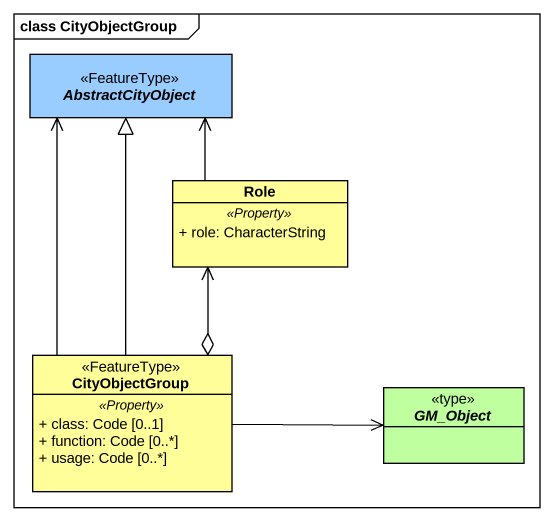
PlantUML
@startuml
mainframe class CityObjectGroup
hide circle
hide empty members
skinparam classAttributeIconSize 0
abstract class AbstractCityObject <<FeatureType>> #99CCFF
class Role #FFFE99 {
  .. <<Property>> ..
  + role: CharacterString
}
class CityObjectGroup <<FeatureType>> #FFFE99 {
  .. <<Property>> ..
  + class: Code [0..1]
  + function: Code [0..*]
  + usage: Code [0..*]
}
abstract class GM_Object <<type>> #C0FFA0
Role -up-> AbstractCityObject
Role <--o CityObjectGroup
CityObjectGroup -up-> AbstractCityObject
CityObjectGroup -up-|> AbstractCityObject
CityObjectGroup -right-> GM_Object
@enduml
